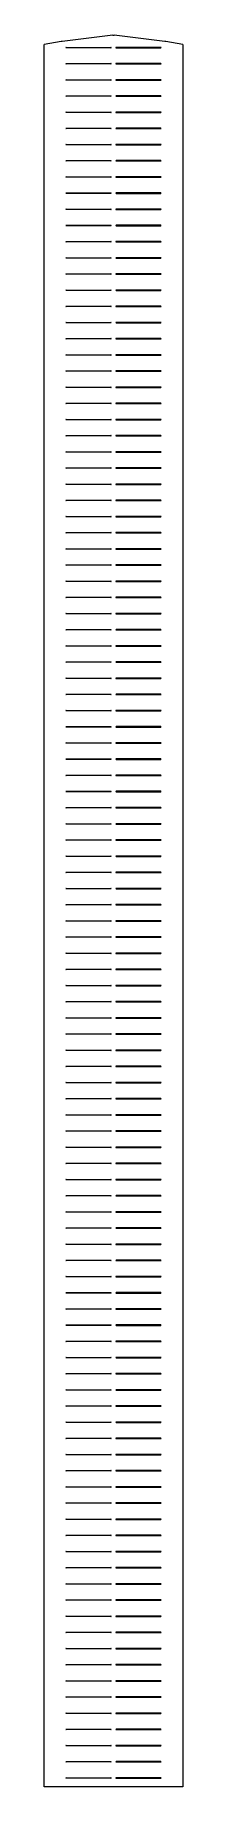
# Model space of a CAD drawing. Header units: millimetres. Extents: x -39 to 38, y 0 to 975.
import ezdxf

# ---------------------------------------------------------------- set-up
doc = ezdxf.new("R2010")
doc.units = ezdxf.units.MM
doc.layers.add('IV_MARK_SURFACE', color=2, linetype='Continuous', lineweight=5)
doc.layers.add('IV_OUTER_PROFILE', color=7, linetype='Continuous', lineweight=5)

msp = doc.modelspace()

# ---------------------------------------------------------------- linework, layer by layer
at = {"layer": 'IV_MARK_SURFACE'}
for p, q in [((-26.87, 968.1), (-1.87, 968.1)), ((-1.87, 967.9), (-26.87, 967.9)), ((26, 968.1), (1, 968.1)), ((1, 967.9), (26, 967.9)), ((-26.87, 959.1), (-1.87, 959.1)), ((-1.87, 958.9), (-26.87, 958.9)), ((26, 959.1), (1, 959.1)), ((1, 958.9), (26, 958.9)), ((-26.87, 950.1), (-1.87, 950.1)), ((-1.87, 949.9), (-26.87, 949.9)), ((26, 950.1), (1, 950.1)), ((1, 949.9), (26, 949.9)), ((-26.87, 941.1), (-1.87, 941.1)), ((-1.87, 940.9), (-26.87, 940.9)), ((26, 941.1), (1, 941.1)), ((1, 940.9), (26, 940.9)), ((-26.87, 932.1), (-1.87, 932.1)), ((-1.87, 931.9), (-26.87, 931.9)), ((26, 932.1), (1, 932.1)), ((1, 931.9), (26, 931.9)), ((-26.87, 923.1), (-1.87, 923.1)), ((-1.87, 922.9), (-26.87, 922.9)), ((26, 923.1), (1, 923.1)), ((1, 922.9), (26, 922.9)), ((-26.87, 914.1), (-1.87, 914.1)), ((-1.87, 913.9), (-26.87, 913.9)), ((26, 914.1), (1, 914.1)), ((1, 913.9), (26, 913.9)), ((-26.87, 905.1), (-1.87, 905.1)), ((-1.87, 904.9), (-26.87, 904.9)), ((26, 905.1), (1, 905.1)), ((1, 904.9), (26, 904.9)), ((-26.87, 896.1), (-1.87, 896.1)), ((-1.87, 895.9), (-26.87, 895.9)), ((26, 896.1), (1, 896.1)), ((1, 895.9), (26, 895.9)), ((-26.87, 887.1), (-1.87, 887.1)), ((-1.87, 886.9), (-26.87, 886.9)), ((-26.87, 878.1), (-1.87, 878.1)), ((-1.87, 877.9), (-26.87, 877.9)), ((26, 887.1), (1, 887.1)), ((1, 886.9), (26, 886.9)), ((26, 878.1), (1, 878.1)), ((1, 877.9), (26, 877.9)), ((-26.87, 869.1), (-1.87, 869.1)), ((-1.87, 868.9), (-26.87, 868.9)), ((26, 869.1), (1, 869.1)), ((1, 868.9), (26, 868.9)), ((-26.87, 860.1), (-1.87, 860.1)), ((-1.87, 859.9), (-26.87, 859.9)), ((26, 860.1), (1, 860.1)), ((1, 859.9), (26, 859.9)), ((-26.87, 851.1), (-1.87, 851.1)), ((-1.87, 850.9), (-26.87, 850.9)), ((26, 851.1), (1, 851.1)), ((1, 850.9), (26, 850.9)), ((-26.87, 842.1), (-1.87, 842.1)), ((-1.87, 841.9), (-26.87, 841.9)), ((26, 842.1), (1, 842.1)), ((1, 841.9), (26, 841.9)), ((-26.87, 833.1), (-1.87, 833.1)), ((-1.87, 832.9), (-26.87, 832.9)), ((26, 833.1), (1, 833.1)), ((1, 832.9), (26, 832.9)), ((-26.87, 824.1), (-1.87, 824.1)), ((-1.87, 823.9), (-26.87, 823.9)), ((26, 824.1), (1, 824.1)), ((1, 823.9), (26, 823.9)), ((-26.87, 815.1), (-1.87, 815.1)), ((-1.87, 814.9), (-26.87, 814.9)), ((26, 815.1), (1, 815.1)), ((1, 814.9), (26, 814.9)), ((-26.87, 806.1), (-1.87, 806.1)), ((-1.87, 805.9), (-26.87, 805.9)), ((26, 806.1), (1, 806.1)), ((1, 805.9), (26, 805.9)), ((-26.87, 797.1), (-1.87, 797.1)), ((-1.87, 796.9), (-26.87, 796.9)), ((26, 797.1), (1, 797.1)), ((1, 796.9), (26, 796.9)), ((-26.87, 788.1), (-1.87, 788.1)), ((-1.87, 787.9), (-26.87, 787.9)), ((26, 788.1), (1, 788.1)), ((1, 787.9), (26, 787.9)), ((-26.87, 779.1), (-1.87, 779.1)), ((-1.87, 778.9), (-26.87, 778.9)), ((26, 779.1), (1, 779.1)), ((1, 778.9), (26, 778.9)), ((-26.87, 770.1), (-1.87, 770.1)), ((-1.87, 769.9), (-26.87, 769.9)), ((-26.87, 761.1), (-1.87, 761.1)), ((-1.87, 760.9), (-26.87, 760.9)), ((26, 770.1), (1, 770.1)), ((1, 769.9), (26, 769.9)), ((26, 761.1), (1, 761.1)), ((1, 760.9), (26, 760.9)), ((-26.87, 752.1), (-1.87, 752.1)), ((-1.87, 751.9), (-26.87, 751.9)), ((26, 752.1), (1, 752.1)), ((1, 751.9), (26, 751.9)), ((-26.87, 743.1), (-1.87, 743.1)), ((-1.87, 742.9), (-26.87, 742.9)), ((26, 743.1), (1, 743.1)), ((1, 742.9), (26, 742.9)), ((-26.87, 734.1), (-1.87, 734.1)), ((-1.87, 733.9), (-26.87, 733.9)), ((26, 734.1), (1, 734.1)), ((1, 733.9), (26, 733.9)), ((-26.87, 725.1), (-1.87, 725.1)), ((-1.87, 724.9), (-26.87, 724.9)), ((26, 725.1), (1, 725.1)), ((1, 724.9), (26, 724.9)), ((-26.87, 716.1), (-1.87, 716.1)), ((-1.87, 715.9), (-26.87, 715.9)), ((26, 716.1), (1, 716.1)), ((1, 715.9), (26, 715.9)), ((-26.87, 707.1), (-1.87, 707.1)), ((-1.87, 706.9), (-26.87, 706.9)), ((26, 707.1), (1, 707.1)), ((1, 706.9), (26, 706.9)), ((-26.87, 698.1), (-1.87, 698.1)), ((-1.87, 697.9), (-26.87, 697.9)), ((26, 698.1), (1, 698.1)), ((1, 697.9), (26, 697.9)), ((-26.87, 689.1), (-1.87, 689.1)), ((-1.87, 688.9), (-26.87, 688.9)), ((26, 689.1), (1, 689.1)), ((1, 688.9), (26, 688.9)), ((-26.87, 680.1), (-1.87, 680.1)), ((-1.87, 679.9), (-26.87, 679.9)), ((26, 680.1), (1, 680.1)), ((1, 679.9), (26, 679.9)), ((-26.87, 671.1), (-1.87, 671.1)), ((-1.87, 670.9), (-26.87, 670.9)), ((26, 671.1), (1, 671.1)), ((1, 670.9), (26, 670.9)), ((-26.87, 662.1), (-1.87, 662.1)), ((-1.87, 661.9), (-26.87, 661.9)), ((26, 662.1), (1, 662.1)), ((1, 661.9), (26, 661.9)), ((-26.87, 653.1), (-1.87, 653.1)), ((-1.87, 652.9), (-26.87, 652.9)), ((-26.87, 644.1), (-1.87, 644.1)), ((-1.87, 643.9), (-26.87, 643.9)), ((26, 653.1), (1, 653.1)), ((1, 652.9), (26, 652.9)), ((26, 644.1), (1, 644.1)), ((1, 643.9), (26, 643.9)), ((-26.87, 635.1), (-1.87, 635.1)), ((-1.87, 634.9), (-26.87, 634.9)), ((26, 635.1), (1, 635.1)), ((1, 634.9), (26, 634.9)), ((-26.87, 626.1), (-1.87, 626.1)), ((-1.87, 625.9), (-26.87, 625.9)), ((26, 626.1), (1, 626.1)), ((1, 625.9), (26, 625.9)), ((-26.87, 617.1), (-1.87, 617.1)), ((-1.87, 616.9), (-26.87, 616.9)), ((26, 617.1), (1, 617.1)), ((1, 616.9), (26, 616.9)), ((-26.87, 608.1), (-1.87, 608.1)), ((-1.87, 607.9), (-26.87, 607.9)), ((26, 608.1), (1, 608.1)), ((1, 607.9), (26, 607.9)), ((-26.87, 599.1), (-1.87, 599.1)), ((-1.87, 598.9), (-26.87, 598.9)), ((26, 599.1), (1, 599.1)), ((1, 598.9), (26, 598.9)), ((-26.87, 590.1), (-1.87, 590.1)), ((-1.87, 589.9), (-26.87, 589.9)), ((26, 590.1), (1, 590.1)), ((1, 589.9), (26, 589.9)), ((-26.87, 581.1), (-1.87, 581.1)), ((-1.87, 580.9), (-26.87, 580.9)), ((26, 581.1), (1, 581.1)), ((1, 580.9), (26, 580.9)), ((-26.87, 572.1), (-1.87, 572.1)), ((-1.87, 571.9), (-26.87, 571.9)), ((26, 572.1), (1, 572.1)), ((1, 571.9), (26, 571.9)), ((-26.87, 563.1), (-1.87, 563.1)), ((-1.87, 562.9), (-26.87, 562.9)), ((26, 563.1), (1, 563.1)), ((1, 562.9), (26, 562.9)), ((-26.87, 554.1), (-1.87, 554.1)), ((-1.87, 553.9), (-26.87, 553.9)), ((26, 554.1), (1, 554.1)), ((1, 553.9), (26, 553.9)), ((-26.87, 545.1), (-1.87, 545.1)), ((-1.87, 544.9), (-26.87, 544.9)), ((26, 545.1), (1, 545.1)), ((1, 544.9), (26, 544.9)), ((-26.87, 536.1), (-1.87, 536.1)), ((-1.87, 535.9), (-26.87, 535.9)), ((-26.87, 527.1), (-1.87, 527.1)), ((-1.87, 526.9), (-26.87, 526.9)), ((26, 536.1), (1, 536.1)), ((1, 535.9), (26, 535.9)), ((26, 527.1), (1, 527.1)), ((1, 526.9), (26, 526.9)), ((-26.87, 518.1), (-1.87, 518.1)), ((-1.87, 517.9), (-26.87, 517.9)), ((26, 518.1), (1, 518.1)), ((1, 517.9), (26, 517.9)), ((-26.87, 509.1), (-1.87, 509.1)), ((-1.87, 508.9), (-26.87, 508.9)), ((26, 509.1), (1, 509.1)), ((1, 508.9), (26, 508.9)), ((-26.87, 500.1), (-1.87, 500.1)), ((-1.87, 499.9), (-26.87, 499.9)), ((26, 500.1), (1, 500.1)), ((1, 499.9), (26, 499.9)), ((-26.87, 491.1), (-1.87, 491.1)), ((-1.87, 490.9), (-26.87, 490.9)), ((26, 491.1), (1, 491.1)), ((1, 490.9), (26, 490.9)), ((-26.87, 482.1), (-1.87, 482.1)), ((-1.87, 481.9), (-26.87, 481.9)), ((26, 482.1), (1, 482.1)), ((1, 481.9), (26, 481.9)), ((-26.87, 473.1), (-1.87, 473.1)), ((-1.87, 472.9), (-26.87, 472.9)), ((26, 473.1), (1, 473.1)), ((1, 472.9), (26, 472.9)), ((-26.87, 464.1), (-1.87, 464.1)), ((-1.87, 463.9), (-26.87, 463.9)), ((26, 464.1), (1, 464.1)), ((1, 463.9), (26, 463.9)), ((-26.87, 455.1), (-1.87, 455.1)), ((-1.87, 454.9), (-26.87, 454.9)), ((26, 455.1), (1, 455.1)), ((1, 454.9), (26, 454.9)), ((-26.87, 446.1), (-1.87, 446.1)), ((-1.87, 445.9), (-26.87, 445.9)), ((26, 446.1), (1, 446.1)), ((1, 445.9), (26, 445.9)), ((-26.87, 437.1), (-1.87, 437.1)), ((-1.87, 436.9), (-26.87, 436.9)), ((26, 437.1), (1, 437.1)), ((1, 436.9), (26, 436.9)), ((-26.87, 428.1), (-1.87, 428.1)), ((-1.87, 427.9), (-26.87, 427.9)), ((26, 428.1), (1, 428.1)), ((1, 427.9), (26, 427.9)), ((-26.87, 419.1), (-1.87, 419.1)), ((-1.87, 418.9), (-26.87, 418.9)), ((-26.87, 410.1), (-1.87, 410.1)), ((-1.87, 409.9), (-26.87, 409.9)), ((26, 419.1), (1, 419.1)), ((1, 418.9), (26, 418.9)), ((26, 410.1), (1, 410.1)), ((1, 409.9), (26, 409.9)), ((-26.87, 401.1), (-1.87, 401.1)), ((-1.87, 400.9), (-26.87, 400.9)), ((26, 401.1), (1, 401.1)), ((1, 400.9), (26, 400.9)), ((-26.87, 392.1), (-1.87, 392.1)), ((-1.87, 391.9), (-26.87, 391.9)), ((26, 392.1), (1, 392.1)), ((1, 391.9), (26, 391.9)), ((-26.87, 383.1), (-1.87, 383.1)), ((-1.87, 382.9), (-26.87, 382.9)), ((26, 383.1), (1, 383.1)), ((1, 382.9), (26, 382.9)), ((-26.87, 374.1), (-1.87, 374.1)), ((-1.87, 373.9), (-26.87, 373.9)), ((26, 374.1), (1, 374.1)), ((1, 373.9), (26, 373.9)), ((-26.87, 365.1), (-1.87, 365.1)), ((-1.87, 364.9), (-26.87, 364.9)), ((26, 365.1), (1, 365.1)), ((1, 364.9), (26, 364.9)), ((-26.87, 356.1), (-1.87, 356.1)), ((-1.87, 355.9), (-26.87, 355.9)), ((26, 356.1), (1, 356.1)), ((1, 355.9), (26, 355.9)), ((-26.87, 347.1), (-1.87, 347.1)), ((-1.87, 346.9), (-26.87, 346.9)), ((26, 347.1), (1, 347.1)), ((1, 346.9), (26, 346.9)), ((-26.87, 338.1), (-1.87, 338.1)), ((-1.87, 337.9), (-26.87, 337.9)), ((26, 338.1), (1, 338.1)), ((1, 337.9), (26, 337.9)), ((-26.87, 329.1), (-1.87, 329.1)), ((-1.87, 328.9), (-26.87, 328.9)), ((26, 329.1), (1, 329.1)), ((1, 328.9), (26, 328.9)), ((-26.87, 320.1), (-1.87, 320.1)), ((-1.87, 319.9), (-26.87, 319.9)), ((26, 320.1), (1, 320.1)), ((1, 319.9), (26, 319.9)), ((-26.87, 311.1), (-1.87, 311.1)), ((-1.87, 310.9), (-26.87, 310.9)), ((26, 311.1), (1, 311.1)), ((1, 310.9), (26, 310.9)), ((-26.87, 302.1), (-1.87, 302.1)), ((-1.87, 301.9), (-26.87, 301.9)), ((-26.87, 293.1), (-1.87, 293.1)), ((-1.87, 292.9), (-26.87, 292.9)), ((26, 302.1), (1, 302.1)), ((1, 301.9), (26, 301.9)), ((26, 293.1), (1, 293.1)), ((1, 292.9), (26, 292.9)), ((-26.87, 284.1), (-1.87, 284.1)), ((-1.87, 283.9), (-26.87, 283.9)), ((26, 284.1), (1, 284.1)), ((1, 283.9), (26, 283.9)), ((-26.87, 275.1), (-1.87, 275.1)), ((-1.87, 274.9), (-26.87, 274.9)), ((26, 275.1), (1, 275.1)), ((1, 274.9), (26, 274.9)), ((-26.87, 266.1), (-1.87, 266.1)), ((-1.87, 265.9), (-26.87, 265.9)), ((26, 266.1), (1, 266.1)), ((1, 265.9), (26, 265.9)), ((-26.87, 257.1), (-1.87, 257.1)), ((-1.87, 256.9), (-26.87, 256.9)), ((26, 257.1), (1, 257.1)), ((1, 256.9), (26, 256.9)), ((-26.87, 248.1), (-1.87, 248.1)), ((-1.87, 247.9), (-26.87, 247.9)), ((26, 248.1), (1, 248.1)), ((1, 247.9), (26, 247.9)), ((-26.87, 239.1), (-1.87, 239.1)), ((-1.87, 238.9), (-26.87, 238.9)), ((26, 239.1), (1, 239.1)), ((1, 238.9), (26, 238.9)), ((-26.87, 230.1), (-1.87, 230.1)), ((-1.87, 229.9), (-26.87, 229.9)), ((26, 230.1), (1, 230.1)), ((1, 229.9), (26, 229.9)), ((-26.87, 221.1), (-1.87, 221.1)), ((-1.87, 220.9), (-26.87, 220.9)), ((26, 221.1), (1, 221.1)), ((1, 220.9), (26, 220.9)), ((-26.87, 212.1), (-1.87, 212.1)), ((-1.87, 211.9), (-26.87, 211.9)), ((26, 212.1), (1, 212.1)), ((1, 211.9), (26, 211.9)), ((-26.87, 203.1), (-1.87, 203.1)), ((-1.87, 202.9), (-26.87, 202.9)), ((26, 203.1), (1, 203.1)), ((1, 202.9), (26, 202.9)), ((-26.87, 194.1), (-1.87, 194.1)), ((-1.87, 193.9), (-26.87, 193.9)), ((26, 194.1), (1, 194.1)), ((1, 193.9), (26, 193.9)), ((-26.87, 185.1), (-1.87, 185.1)), ((-1.87, 184.9), (-26.87, 184.9)), ((-26.87, 176.1), (-1.87, 176.1)), ((-1.87, 175.9), (-26.87, 175.9)), ((26, 185.1), (1, 185.1)), ((1, 184.9), (26, 184.9)), ((26, 176.1), (1, 176.1)), ((1, 175.9), (26, 175.9)), ((-26.87, 167.1), (-1.87, 167.1)), ((-1.87, 166.9), (-26.87, 166.9)), ((26, 167.1), (1, 167.1)), ((1, 166.9), (26, 166.9)), ((-26.87, 158.1), (-1.87, 158.1)), ((-1.87, 157.9), (-26.87, 157.9)), ((26, 158.1), (1, 158.1)), ((1, 157.9), (26, 157.9)), ((-26.87, 149.1), (-1.87, 149.1)), ((-1.87, 148.9), (-26.87, 148.9)), ((26, 149.1), (1, 149.1)), ((1, 148.9), (26, 148.9)), ((-26.87, 140.1), (-1.87, 140.1)), ((-1.87, 139.9), (-26.87, 139.9)), ((26, 140.1), (1, 140.1)), ((1, 139.9), (26, 139.9)), ((-26.87, 131.1), (-1.87, 131.1)), ((-1.87, 130.9), (-26.87, 130.9)), ((26, 131.1), (1, 131.1)), ((1, 130.9), (26, 130.9)), ((-26.87, 122.1), (-1.87, 122.1)), ((-1.87, 121.9), (-26.87, 121.9)), ((26, 122.1), (1, 122.1)), ((1, 121.9), (26, 121.9)), ((-26.87, 113.1), (-1.87, 113.1)), ((-1.87, 112.9), (-26.87, 112.9)), ((26, 113.1), (1, 113.1)), ((1, 112.9), (26, 112.9)), ((-26.87, 104.1), (-1.87, 104.1)), ((-1.87, 103.9), (-26.87, 103.9)), ((26, 104.1), (1, 104.1)), ((1, 103.9), (26, 103.9)), ((-26.87, 95.1), (-1.87, 95.1)), ((-1.87, 94.9), (-26.87, 94.9)), ((26, 95.1), (1, 95.1)), ((1, 94.9), (26, 94.9)), ((-26.87, 86.1), (-1.87, 86.1)), ((-1.87, 85.9), (-26.87, 85.9)), ((26, 86.1), (1, 86.1)), ((1, 85.9), (26, 85.9)), ((-26.87, 77.1), (-1.87, 77.1)), ((-1.87, 76.9), (-26.87, 76.9)), ((26, 77.1), (1, 77.1)), ((1, 76.9), (26, 76.9)), ((-26.87, 68.1), (-1.87, 68.1)), ((-1.87, 67.9), (-26.87, 67.9)), ((-26.87, 59.1), (-1.87, 59.1)), ((-1.87, 58.9), (-26.87, 58.9)), ((26, 68.1), (1, 68.1)), ((1, 67.9), (26, 67.9)), ((26, 59.1), (1, 59.1)), ((1, 58.9), (26, 58.9)), ((-26.87, 50.1), (-1.87, 50.1)), ((-1.87, 49.9), (-26.87, 49.9)), ((26, 50.1), (1, 50.1)), ((1, 49.9), (26, 49.9)), ((-26.87, 41.1), (-1.87, 41.1)), ((-1.87, 40.9), (-26.87, 40.9)), ((26, 41.1), (1, 41.1)), ((1, 40.9), (26, 40.9)), ((-26.87, 32.1), (-1.87, 32.1)), ((-1.87, 31.9), (-26.87, 31.9)), ((26, 32.1), (1, 32.1)), ((1, 31.9), (26, 31.9)), ((-26.87, 23.1), (-1.87, 23.1)), ((-1.87, 22.9), (-26.87, 22.9)), ((26, 23.1), (1, 23.1)), ((1, 22.9), (26, 22.9)), ((-26.87, 14.1), (-1.87, 14.1)), ((-1.87, 13.9), (-26.87, 13.9)), ((26, 14.1), (1, 14.1)), ((1, 13.9), (26, 13.9)), ((-26.87, 5.1), (-1.87, 5.1)), ((-1.87, 4.9), (-26.87, 4.9)), ((26, 5.1), (1, 5.1)), ((1, 4.9), (26, 4.9))]:
    msp.add_line(p, q, dxfattribs=at)
for centre, start, end in [((-26.87, 968), 90, 270), ((-1.87, 968), 270, 90), ((1, 968), 90, 270), ((26, 968), 270, 90), ((-26.87, 959), 90, 270), ((-1.87, 959), 270, 90), ((1, 959), 90, 270), ((26, 959), 270, 90), ((-26.87, 950), 90, 270), ((-1.87, 950), 270, 90), ((1, 950), 90, 270), ((26, 950), 270, 90), ((-26.87, 941), 90, 270), ((-1.87, 941), 270, 90), ((1, 941), 90, 270), ((26, 941), 270, 90), ((-26.87, 932), 90, 270), ((-1.87, 932), 270, 90), ((1, 932), 90, 270), ((26, 932), 270, 90), ((-26.87, 923), 90, 270), ((-1.87, 923), 270, 90), ((1, 923), 90, 270), ((26, 923), 270, 90), ((-26.87, 914), 90, 270), ((-1.87, 914), 270, 90), ((1, 914), 90, 270), ((26, 914), 270, 90), ((-26.87, 905), 90, 270), ((-1.87, 905), 270, 90), ((1, 905), 90, 270), ((26, 905), 270, 90), ((-26.87, 896), 90, 270), ((-1.87, 896), 270, 90), ((1, 896), 90, 270), ((26, 896), 270, 90), ((-26.87, 887), 90, 270), ((-26.87, 878), 90, 270), ((-1.87, 887), 270, 90), ((-1.87, 878), 270, 90), ((1, 887), 90, 270), ((1, 878), 90, 270), ((26, 887), 270, 90), ((26, 878), 270, 90), ((-26.87, 869), 90, 270), ((-1.87, 869), 270, 90), ((1, 869), 90, 270), ((26, 869), 270, 90), ((-26.87, 860), 90, 270), ((-1.87, 860), 270, 90), ((1, 860), 90, 270), ((26, 860), 270, 90), ((-26.87, 851), 90, 270), ((-1.87, 851), 270, 90), ((1, 851), 90, 270), ((26, 851), 270, 90), ((-26.87, 842), 90, 270), ((-1.87, 842), 270, 90), ((1, 842), 90, 270), ((26, 842), 270, 90), ((-26.87, 833), 90, 270), ((-1.87, 833), 270, 90), ((1, 833), 90, 270), ((26, 833), 270, 90), ((-26.87, 824), 90, 270), ((-1.87, 824), 270, 90), ((1, 824), 90, 270), ((26, 824), 270, 90), ((-26.87, 815), 90, 270), ((-1.87, 815), 270, 90), ((1, 815), 90, 270), ((26, 815), 270, 90), ((-26.87, 806), 90, 270), ((-1.87, 806), 270, 90), ((1, 806), 90, 270), ((26, 806), 270, 90), ((-26.87, 797), 90, 270), ((-1.87, 797), 270, 90), ((1, 797), 90, 270), ((26, 797), 270, 90), ((-26.87, 788), 90, 270), ((-1.87, 788), 270, 90), ((1, 788), 90, 270), ((26, 788), 270, 90), ((-26.87, 779), 90, 270), ((-1.87, 779), 270, 90), ((1, 779), 90, 270), ((26, 779), 270, 90), ((-26.87, 770), 90, 270), ((-26.87, 761), 90, 270), ((-1.87, 770), 270, 90), ((-1.87, 761), 270, 90), ((1, 770), 90, 270), ((1, 761), 90, 270), ((26, 770), 270, 90), ((26, 761), 270, 90), ((-26.87, 752), 90, 270), ((-1.87, 752), 270, 90), ((1, 752), 90, 270), ((26, 752), 270, 90), ((-26.87, 743), 90, 270), ((-1.87, 743), 270, 90), ((1, 743), 90, 270), ((26, 743), 270, 90), ((-26.87, 734), 90, 270), ((-1.87, 734), 270, 90), ((1, 734), 90, 270), ((26, 734), 270, 90), ((-26.87, 725), 90, 270), ((-1.87, 725), 270, 90), ((1, 725), 90, 270), ((26, 725), 270, 90), ((-26.87, 716), 90, 270), ((-1.87, 716), 270, 90), ((1, 716), 90, 270), ((26, 716), 270, 90), ((-26.87, 707), 90, 270), ((-1.87, 707), 270, 90), ((1, 707), 90, 270), ((26, 707), 270, 90), ((-26.87, 698), 90, 270), ((-1.87, 698), 270, 90), ((1, 698), 90, 270), ((26, 698), 270, 90), ((-26.87, 689), 90, 270), ((-1.87, 689), 270, 90), ((1, 689), 90, 270), ((26, 689), 270, 90), ((-26.87, 680), 90, 270), ((-1.87, 680), 270, 90), ((1, 680), 90, 270), ((26, 680), 270, 90), ((-26.87, 671), 90, 270), ((-1.87, 671), 270, 90), ((1, 671), 90, 270), ((26, 671), 270, 90), ((-26.87, 662), 90, 270), ((-1.87, 662), 270, 90), ((1, 662), 90, 270), ((26, 662), 270, 90), ((-26.87, 653), 90, 270), ((-26.87, 644), 90, 270), ((-1.87, 653), 270, 90), ((-1.87, 644), 270, 90), ((1, 653), 90, 270), ((1, 644), 90, 270), ((26, 653), 270, 90), ((26, 644), 270, 90), ((-26.87, 635), 90, 270), ((-1.87, 635), 270, 90), ((1, 635), 90, 270), ((26, 635), 270, 90), ((-26.87, 626), 90, 270), ((-1.87, 626), 270, 90), ((1, 626), 90, 270), ((26, 626), 270, 90), ((-26.87, 617), 90, 270), ((-1.87, 617), 270, 90), ((1, 617), 90, 270), ((26, 617), 270, 90), ((-26.87, 608), 90, 270), ((-1.87, 608), 270, 90), ((1, 608), 90, 270), ((26, 608), 270, 90), ((-26.87, 599), 90, 270), ((-1.87, 599), 270, 90), ((1, 599), 90, 270), ((26, 599), 270, 90), ((-26.87, 590), 90, 270), ((-1.87, 590), 270, 90), ((1, 590), 90, 270), ((26, 590), 270, 90), ((-26.87, 581), 90, 270), ((-1.87, 581), 270, 90), ((1, 581), 90, 270), ((26, 581), 270, 90), ((-26.87, 572), 90, 270), ((-1.87, 572), 270, 90), ((1, 572), 90, 270), ((26, 572), 270, 90), ((-26.87, 563), 90, 270), ((-1.87, 563), 270, 90), ((1, 563), 90, 270), ((26, 563), 270, 90), ((-26.87, 554), 90, 270), ((-1.87, 554), 270, 90), ((1, 554), 90, 270), ((26, 554), 270, 90), ((-26.87, 545), 90, 270), ((-1.87, 545), 270, 90), ((1, 545), 90, 270), ((26, 545), 270, 90), ((-26.87, 536), 90, 270), ((-26.87, 527), 90, 270), ((-1.87, 536), 270, 90), ((-1.87, 527), 270, 90), ((1, 536), 90, 270), ((1, 527), 90, 270), ((26, 536), 270, 90), ((26, 527), 270, 90), ((-26.87, 518), 90, 270), ((-1.87, 518), 270, 90), ((1, 518), 90, 270), ((26, 518), 270, 90), ((-26.87, 509), 90, 270), ((-1.87, 509), 270, 90), ((1, 509), 90, 270), ((26, 509), 270, 90), ((-26.87, 500), 90, 270), ((-1.87, 500), 270, 90), ((1, 500), 90, 270), ((26, 500), 270, 90), ((-26.87, 491), 90, 270), ((-1.87, 491), 270, 90), ((1, 491), 90, 270), ((26, 491), 270, 90), ((-26.87, 482), 90, 270), ((-1.87, 482), 270, 90), ((1, 482), 90, 270), ((26, 482), 270, 90), ((-26.87, 473), 90, 270), ((-1.87, 473), 270, 90), ((1, 473), 90, 270), ((26, 473), 270, 90), ((-26.87, 464), 90, 270), ((-1.87, 464), 270, 90), ((1, 464), 90, 270), ((26, 464), 270, 90), ((-26.87, 455), 90, 270), ((-1.87, 455), 270, 90), ((1, 455), 90, 270), ((26, 455), 270, 90), ((-26.87, 446), 90, 270), ((-1.87, 446), 270, 90), ((1, 446), 90, 270), ((26, 446), 270, 90), ((-26.87, 437), 90, 270), ((-1.87, 437), 270, 90), ((1, 437), 90, 270), ((26, 437), 270, 90), ((-26.87, 428), 90, 270), ((-1.87, 428), 270, 90), ((1, 428), 90, 270), ((26, 428), 270, 90), ((-26.87, 419), 90, 270), ((-26.87, 410), 90, 270), ((-1.87, 419), 270, 90), ((-1.87, 410), 270, 90), ((1, 419), 90, 270), ((1, 410), 90, 270), ((26, 419), 270, 90), ((26, 410), 270, 90), ((-26.87, 401), 90, 270), ((-1.87, 401), 270, 90), ((1, 401), 90, 270), ((26, 401), 270, 90), ((-26.87, 392), 90, 270), ((-1.87, 392), 270, 90), ((1, 392), 90, 270), ((26, 392), 270, 90), ((-26.87, 383), 90, 270), ((-1.87, 383), 270, 90), ((1, 383), 90, 270), ((26, 383), 270, 90), ((-26.87, 374), 90, 270), ((-1.87, 374), 270, 90), ((1, 374), 90, 270), ((26, 374), 270, 90), ((-26.87, 365), 90, 270), ((-1.87, 365), 270, 90), ((1, 365), 90, 270), ((26, 365), 270, 90), ((-26.87, 356), 90, 270), ((-1.87, 356), 270, 90), ((1, 356), 90, 270), ((26, 356), 270, 90), ((-26.87, 347), 90, 270), ((-1.87, 347), 270, 90), ((1, 347), 90, 270), ((26, 347), 270, 90), ((-26.87, 338), 90, 270), ((-1.87, 338), 270, 90), ((1, 338), 90, 270), ((26, 338), 270, 90), ((-26.87, 329), 90, 270), ((-1.87, 329), 270, 90), ((1, 329), 90, 270), ((26, 329), 270, 90), ((-26.87, 320), 90, 270), ((-1.87, 320), 270, 90), ((1, 320), 90, 270), ((26, 320), 270, 90), ((-26.87, 311), 90, 270), ((-1.87, 311), 270, 90), ((1, 311), 90, 270), ((26, 311), 270, 90), ((-26.87, 302), 90, 270), ((-26.87, 293), 90, 270), ((-1.87, 302), 270, 90), ((-1.87, 293), 270, 90), ((1, 302), 90, 270), ((1, 293), 90, 270), ((26, 302), 270, 90), ((26, 293), 270, 90), ((-26.87, 284), 90, 270), ((-1.87, 284), 270, 90), ((1, 284), 90, 270), ((26, 284), 270, 90), ((-26.87, 275), 90, 270), ((-1.87, 275), 270, 90), ((1, 275), 90, 270), ((26, 275), 270, 90), ((-26.87, 266), 90, 270), ((-1.87, 266), 270, 90), ((1, 266), 90, 270), ((26, 266), 270, 90), ((-26.87, 257), 90, 270), ((-1.87, 257), 270, 90), ((1, 257), 90, 270), ((26, 257), 270, 90), ((-26.87, 248), 90, 270), ((-1.87, 248), 270, 90), ((1, 248), 90, 270), ((26, 248), 270, 90), ((-26.87, 239), 90, 270), ((-1.87, 239), 270, 90), ((1, 239), 90, 270), ((26, 239), 270, 90), ((-26.87, 230), 90, 270), ((-1.87, 230), 270, 90), ((1, 230), 90, 270), ((26, 230), 270, 90), ((-26.87, 221), 90, 270), ((-1.87, 221), 270, 90), ((1, 221), 90, 270), ((26, 221), 270, 90), ((-26.87, 212), 90, 270), ((-1.87, 212), 270, 90), ((1, 212), 90, 270), ((26, 212), 270, 90), ((-26.87, 203), 90, 270), ((-1.87, 203), 270, 90), ((1, 203), 90, 270), ((26, 203), 270, 90), ((-26.87, 194), 90, 270), ((-1.87, 194), 270, 90), ((1, 194), 90, 270), ((26, 194), 270, 90), ((-26.87, 185), 90, 270), ((-26.87, 176), 90, 270), ((-1.87, 185), 270, 90), ((-1.87, 176), 270, 90), ((1, 185), 90, 270), ((1, 176), 90, 270), ((26, 185), 270, 90), ((26, 176), 270, 90), ((-26.87, 167), 90, 270), ((-1.87, 167), 270, 90), ((1, 167), 90, 270), ((26, 167), 270, 90), ((-26.87, 158), 90, 270), ((-1.87, 158), 270, 90), ((1, 158), 90, 270), ((26, 158), 270, 90), ((-26.87, 149), 90, 270), ((-1.87, 149), 270, 90), ((1, 149), 90, 270), ((26, 149), 270, 90), ((-26.87, 140), 90, 270), ((-1.87, 140), 270, 90), ((1, 140), 90, 270), ((26, 140), 270, 90), ((-26.87, 131), 90, 270), ((-1.87, 131), 270, 90), ((1, 131), 90, 270), ((26, 131), 270, 90), ((-26.87, 122), 90, 270), ((-1.87, 122), 270, 90), ((1, 122), 90, 270), ((26, 122), 270, 90), ((-26.87, 113), 90, 270), ((-1.87, 113), 270, 90), ((1, 113), 90, 270), ((26, 113), 270, 90), ((-26.87, 104), 90, 270), ((-1.87, 104), 270, 90), ((1, 104), 90, 270), ((26, 104), 270, 90), ((-26.87, 95), 90, 270), ((-1.87, 95), 270, 90), ((1, 95), 90, 270), ((26, 95), 270, 90), ((-26.87, 86), 90, 270), ((-1.87, 86), 270, 90), ((1, 86), 90, 270), ((26, 86), 270, 90), ((-26.87, 77), 90, 270), ((-1.87, 77), 270, 90), ((1, 77), 90, 270), ((26, 77), 270, 90), ((-26.87, 68), 90, 270), ((-26.87, 59), 90, 270), ((-1.87, 68), 270, 90), ((-1.87, 59), 270, 90), ((1, 68), 90, 270), ((1, 59), 90, 270), ((26, 68), 270, 90), ((26, 59), 270, 90), ((-26.87, 50), 90, 270), ((-1.87, 50), 270, 90), ((1, 50), 90, 270), ((26, 50), 270, 90), ((-26.87, 41), 90, 270), ((-1.87, 41), 270, 90), ((1, 41), 90, 270), ((26, 41), 270, 90), ((-26.87, 32), 90, 270), ((-1.87, 32), 270, 90), ((1, 32), 90, 270), ((26, 32), 270, 90), ((-26.87, 23), 90, 270), ((-1.87, 23), 270, 90), ((1, 23), 90, 270), ((26, 23), 270, 90), ((-26.87, 14), 90, 270), ((-1.87, 14), 270, 90), ((1, 14), 90, 270), ((26, 14), 270, 90), ((-26.87, 5), 90, 270), ((-1.87, 5), 270, 90), ((1, 5), 90, 270), ((26, 5), 270, 90)]:
    msp.add_arc(centre, 0.1, start, end, dxfattribs=at)
at = {"layer": 'IV_OUTER_PROFILE'}
for p, q in [((-0.87, 975), (-29.15, 971.47)), ((-0.87, 975), (0, 975)), ((28.28, 971.47), (0, 975)), ((-29.58, 971.35), (-39.17, 969.66)), ((-39.17, 0), (-39.17, 969.66)), ((-29.15, 971.47), (-29.58, 971.35)), ((28.72, 971.35), (28.28, 971.47)), ((38.3, 969.66), (28.72, 971.35)), ((38.3, 969.66), (38.3, 0)), ((38.3, 0), (-39.17, 0))]:
    msp.add_line(p, q, dxfattribs=at)

doc.saveas('drawing.dxf')
